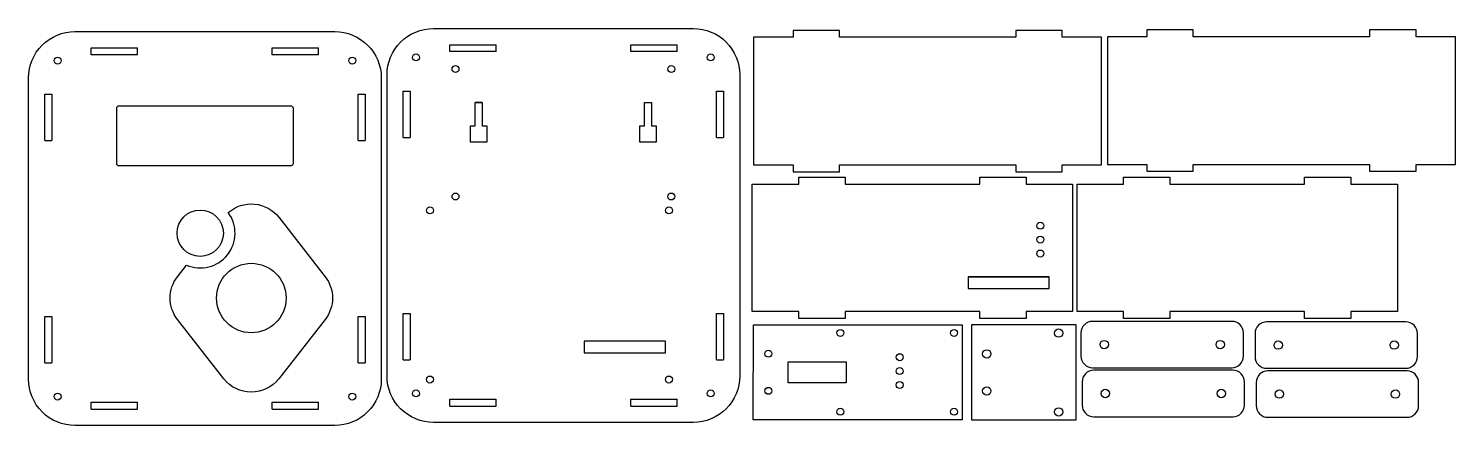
# Model space of a CAD drawing. Header units: millimetres. Extents: x -154 to 460, y -1 to 171.
import ezdxf

# ---------------------------------------------------------------- set-up
doc = ezdxf.new("R2010")
doc.units = ezdxf.units.MM

msp = doc.modelspace()

# ---------------------------------------------------------------- linework, layer by layer
for points in [[(-134.45, 169.47), (-22.45, 169.47, -0.414214), (-2.45, 149.47), (-2.45, 19.47, -0.414214), (-22.45, -0.53), (-134.45, -0.53, -0.414214), (-154.45, 19.47), (-154.45, 149.47, -0.414214)], [(20.04, 170.81), (132.04, 170.81, -0.414214), (152.04, 150.81), (152.04, 20.81, -0.414214), (132.04, 0.81), (20.04, 0.81, -0.414214), (0.04, 20.81), (0.04, 150.81, -0.414214)], [(-115.45, 137.47), (-41.45, 137.47, -0.414214), (-40.45, 136.47), (-40.45, 112.47, -0.414214), (-41.45, 111.47), (-115.45, 111.47, -0.414214), (-116.45, 112.47), (-116.45, 136.47, -0.414214)], [(-68.36, 91.34, -0.431596), (-46.62, 89.31), (-26.64, 63.69, -0.343881), (-26.64, 45.24), (-46.62, 19.63, -0.488227), (-70.28, 19.63), (-90.25, 45.24, -0.343881), (-90.25, 63.69), (-86.36, 68.68, 0.763771)], [(304.1, 24.42), (364.1, 24.42, 0.414214), (369.1, 29.42), (369.1, 39.42, 0.414214), (364.1, 44.42), (304.1, 44.42, 0.414214), (299.1, 39.42), (299.1, 29.42, 0.414214)], [(379.1, 24.18), (439.1, 24.18, 0.414214), (444.1, 29.18), (444.1, 39.18, 0.414214), (439.1, 44.18), (379.1, 44.18, 0.414214), (374.1, 39.18), (374.1, 29.18, 0.414214)], [(304.58, 3.28), (364.58, 3.28, 0.414214), (369.58, 8.28), (369.58, 18.28, 0.414214), (364.58, 23.28), (304.58, 23.28, 0.414214), (299.58, 18.28), (299.58, 8.28, 0.414214)], [(379.59, 3.04), (439.59, 3.04, 0.414214), (444.59, 8.04), (444.59, 18.04, 0.414214), (439.59, 23.04), (379.59, 23.04, 0.414214), (374.59, 18.04), (374.59, 8.04, 0.414214)]]:
    msp.add_lwpolyline(points, format="xyb", close=True)
for points in [[(158, 112), (175, 112), (175, 109), (195, 109), (195, 112), (271, 112), (271, 109), (291, 109), (291, 112), (308, 112), (308, 167), (291, 167), (291, 170), (271, 170), (271, 167), (195, 167), (195, 170), (175, 170), (175, 167), (158, 167)], [(310.47, 112.18), (327.47, 112.18), (327.47, 109.18), (347.47, 109.18), (347.47, 112.18), (423.47, 112.18), (423.47, 109.18), (443.47, 109.18), (443.47, 112.18), (460.47, 112.18), (460.47, 167.18), (443.47, 167.18), (443.47, 170.18), (423.47, 170.18), (423.47, 167.18), (347.47, 167.18), (347.47, 170.18), (327.47, 170.18), (327.47, 167.18), (310.47, 167.18)], [(38.04, 138.81), (41.04, 138.81), (41.04, 128.81), (43.04, 128.81), (43.04, 121.81), (36.04, 121.81), (36.04, 128.81), (38.04, 128.81), (38.04, 138.81)], [(38.04, 138.81), (41.04, 138.81), (41.04, 138.81), (38.04, 138.81)], [(111.04, 138.81), (114.04, 138.81), (114.04, 128.81), (116.04, 128.81), (116.04, 121.81), (109.04, 121.81), (109.04, 128.81), (111.04, 128.81), (111.04, 138.81)], [(157.44, 48.64), (157.44, 103.64), (177.44, 103.64), (177.44, 106.64), (197.44, 106.64), (197.44, 103.64), (255.44, 103.64), (255.44, 106.64), (275.44, 106.64), (275.44, 103.64), (295.44, 103.64), (295.44, 53.64), (295.44, 48.64), (275.44, 48.64), (275.44, 45.64), (255.44, 45.64), (255.44, 48.64), (197.44, 48.64), (197.44, 45.64), (177.44, 45.64), (177.44, 48.64)], [(297.44, 48.64), (297.44, 103.64), (317.44, 103.64), (317.44, 106.64), (337.44, 106.64), (337.44, 103.64), (395.44, 103.64), (395.44, 106.64), (415.44, 106.64), (415.44, 103.64), (435.44, 103.64), (435.44, 53.64), (435.44, 48.64), (415.44, 48.64), (415.44, 45.64), (395.44, 45.64), (395.44, 48.64), (337.44, 48.64), (337.44, 45.64), (317.44, 45.64), (317.44, 48.64)], [(285.44, 58.64), (285.44, 63.64), (250.44, 63.64), (250.44, 58.64)], [(247.9, 42.9), (247.88, 1.9), (157.88, 1.94), (157.9, 42.94)], [(251.98, 42.86), (251.98, 1.86), (296.98, 1.86), (296.98, 42.86)], [(120.04, 30.81), (120.04, 35.81), (85.04, 35.81), (85.04, 30.81)], [(192.9, 26.92), (197.9, 26.92), (197.89, 17.92), (192.89, 17.92), (172.89, 17.93), (172.9, 26.93)]]:
    msp.add_lwpolyline(points, close=True)
for points in [[(-127.45, 159.47), (-127.45, 162.47)], [(-127.45, 162.47), (-107.45, 162.47)], [(-107.45, 159.47), (-107.45, 162.47)], [(-49.45, 159.47), (-49.45, 162.47)], [(-49.45, 162.47), (-29.45, 162.47)], [(-29.45, 159.47), (-29.45, 162.47)], [(27.04, 160.81), (27.04, 163.81)], [(27.04, 163.81), (47.04, 163.81)], [(47.04, 160.81), (27.04, 160.81)], [(47.04, 160.81), (47.04, 163.81)], [(105.04, 160.81), (105.04, 163.81)], [(105.04, 163.81), (125.04, 163.81)], [(125.04, 160.81), (105.04, 160.81)], [(125.04, 160.81), (125.04, 163.81)], [(-107.45, 159.47), (-127.45, 159.47)], [(-29.45, 159.47), (-49.45, 159.47)], [(-147.45, 142.47), (-144.45, 142.47)], [(-147.45, 122.47), (-147.45, 142.47)], [(-144.45, 142.47), (-144.45, 122.47)], [(-12.45, 142.47), (-9.45, 142.47)], [(-12.45, 122.47), (-12.45, 142.47)], [(-9.45, 142.47), (-9.45, 122.47)], [(7.04, 143.81), (10.04, 143.81)], [(7.04, 123.81), (7.04, 143.81)], [(10.04, 143.81), (10.04, 123.81)], [(142.04, 143.81), (145.04, 143.81)], [(142.04, 123.81), (142.04, 143.81)], [(145.04, 143.81), (145.04, 123.81)], [(7.04, 123.81), (10.04, 123.81)], [(142.04, 123.81), (145.04, 123.81)], [(-147.45, 122.47), (-144.45, 122.47)], [(-12.45, 122.47), (-9.45, 122.47)], [(250.44, 63.64), (285.44, 63.64)], [(-147.45, 46.47), (-144.45, 46.47)], [(-147.45, 26.47), (-147.45, 46.47)], [(-144.45, 46.47), (-144.45, 26.47)], [(-12.45, 46.47), (-9.45, 46.47)], [(-12.45, 26.47), (-12.45, 46.47)], [(-9.45, 46.47), (-9.45, 26.47)], [(7.04, 47.81), (10.04, 47.81)], [(7.04, 27.81), (7.04, 47.81)], [(10.04, 47.81), (10.04, 27.81)], [(142.04, 47.81), (145.04, 47.81)], [(142.04, 27.81), (142.04, 47.81)], [(145.04, 47.81), (145.04, 27.81)], [(-147.45, 26.47), (-144.45, 26.47)], [(-12.45, 26.47), (-9.45, 26.47)], [(7.04, 27.81), (10.04, 27.81)], [(142.04, 27.81), (145.04, 27.81)], [(-127.45, 9.47), (-107.45, 9.47)], [(-127.45, 6.47), (-127.45, 9.47)], [(-127.45, 6.47), (-107.45, 6.47)], [(-107.45, 6.47), (-107.45, 9.47)], [(-49.45, 9.47), (-29.45, 9.47)], [(-49.45, 6.47), (-49.45, 9.47)], [(-49.45, 6.47), (-29.45, 6.47)], [(-29.45, 6.47), (-29.45, 9.47)], [(27.04, 10.81), (47.04, 10.81)], [(27.04, 7.81), (27.04, 10.81)], [(27.04, 7.81), (47.04, 7.81)], [(47.04, 7.81), (47.04, 10.81)], [(105.04, 10.81), (125.04, 10.81)], [(105.04, 7.81), (105.04, 10.81)], [(105.04, 7.81), (125.04, 7.81)], [(125.04, 7.81), (125.04, 10.81)]]:
    msp.add_lwpolyline(points)
for centre, radius in [((-141.95, 156.97), 1.5), ((-14.95, 156.97), 1.5), ((12.54, 158.31), 1.5), ((29.54, 153.31), 1.5), ((122.54, 153.31), 1.5), ((139.54, 158.31), 1.5), ((29.54, 98.31), 1.5), ((122.54, 98.31), 1.5), ((-80.45, 82.47), 10), ((18.54, 92.31), 1.5), ((121.54, 92.31), 1.5), ((281.57, 85.69), 1.5), ((281.57, 79.69), 1.5), ((281.57, 73.69), 1.5), ((-58.45, 54.47), 15), ((195.4, 39.42), 1.5), ((244.4, 39.4), 1.5), ((289.48, 39.36), 1.8), ((164.4, 30.44), 1.5), ((258.48, 30.36), 1.8), ((309.1, 34.42), 1.8), ((359.1, 34.42), 1.8), ((384.1, 34.18), 1.8), ((434.1, 34.18), 1.8), ((221, 28.95), 1.5), ((18.54, 19.31), 1.5), ((121.54, 19.31), 1.5), ((221, 22.95), 1.5), ((-141.95, 11.97), 1.5), ((-14.95, 11.97), 1.5), ((12.54, 13.31), 1.5), ((139.54, 13.31), 1.5), ((164.39, 14.44), 1.5), ((221, 16.95), 1.5), ((258.48, 14.36), 1.8), ((309.58, 13.28), 1.8), ((359.58, 13.28), 1.8), ((384.59, 13.04), 1.8), ((434.59, 13.04), 1.8), ((195.39, 5.42), 1.5), ((244.39, 5.4), 1.5), ((289.48, 5.36), 1.8)]:
    msp.add_circle(centre, radius)

doc.saveas('drawing.dxf')
